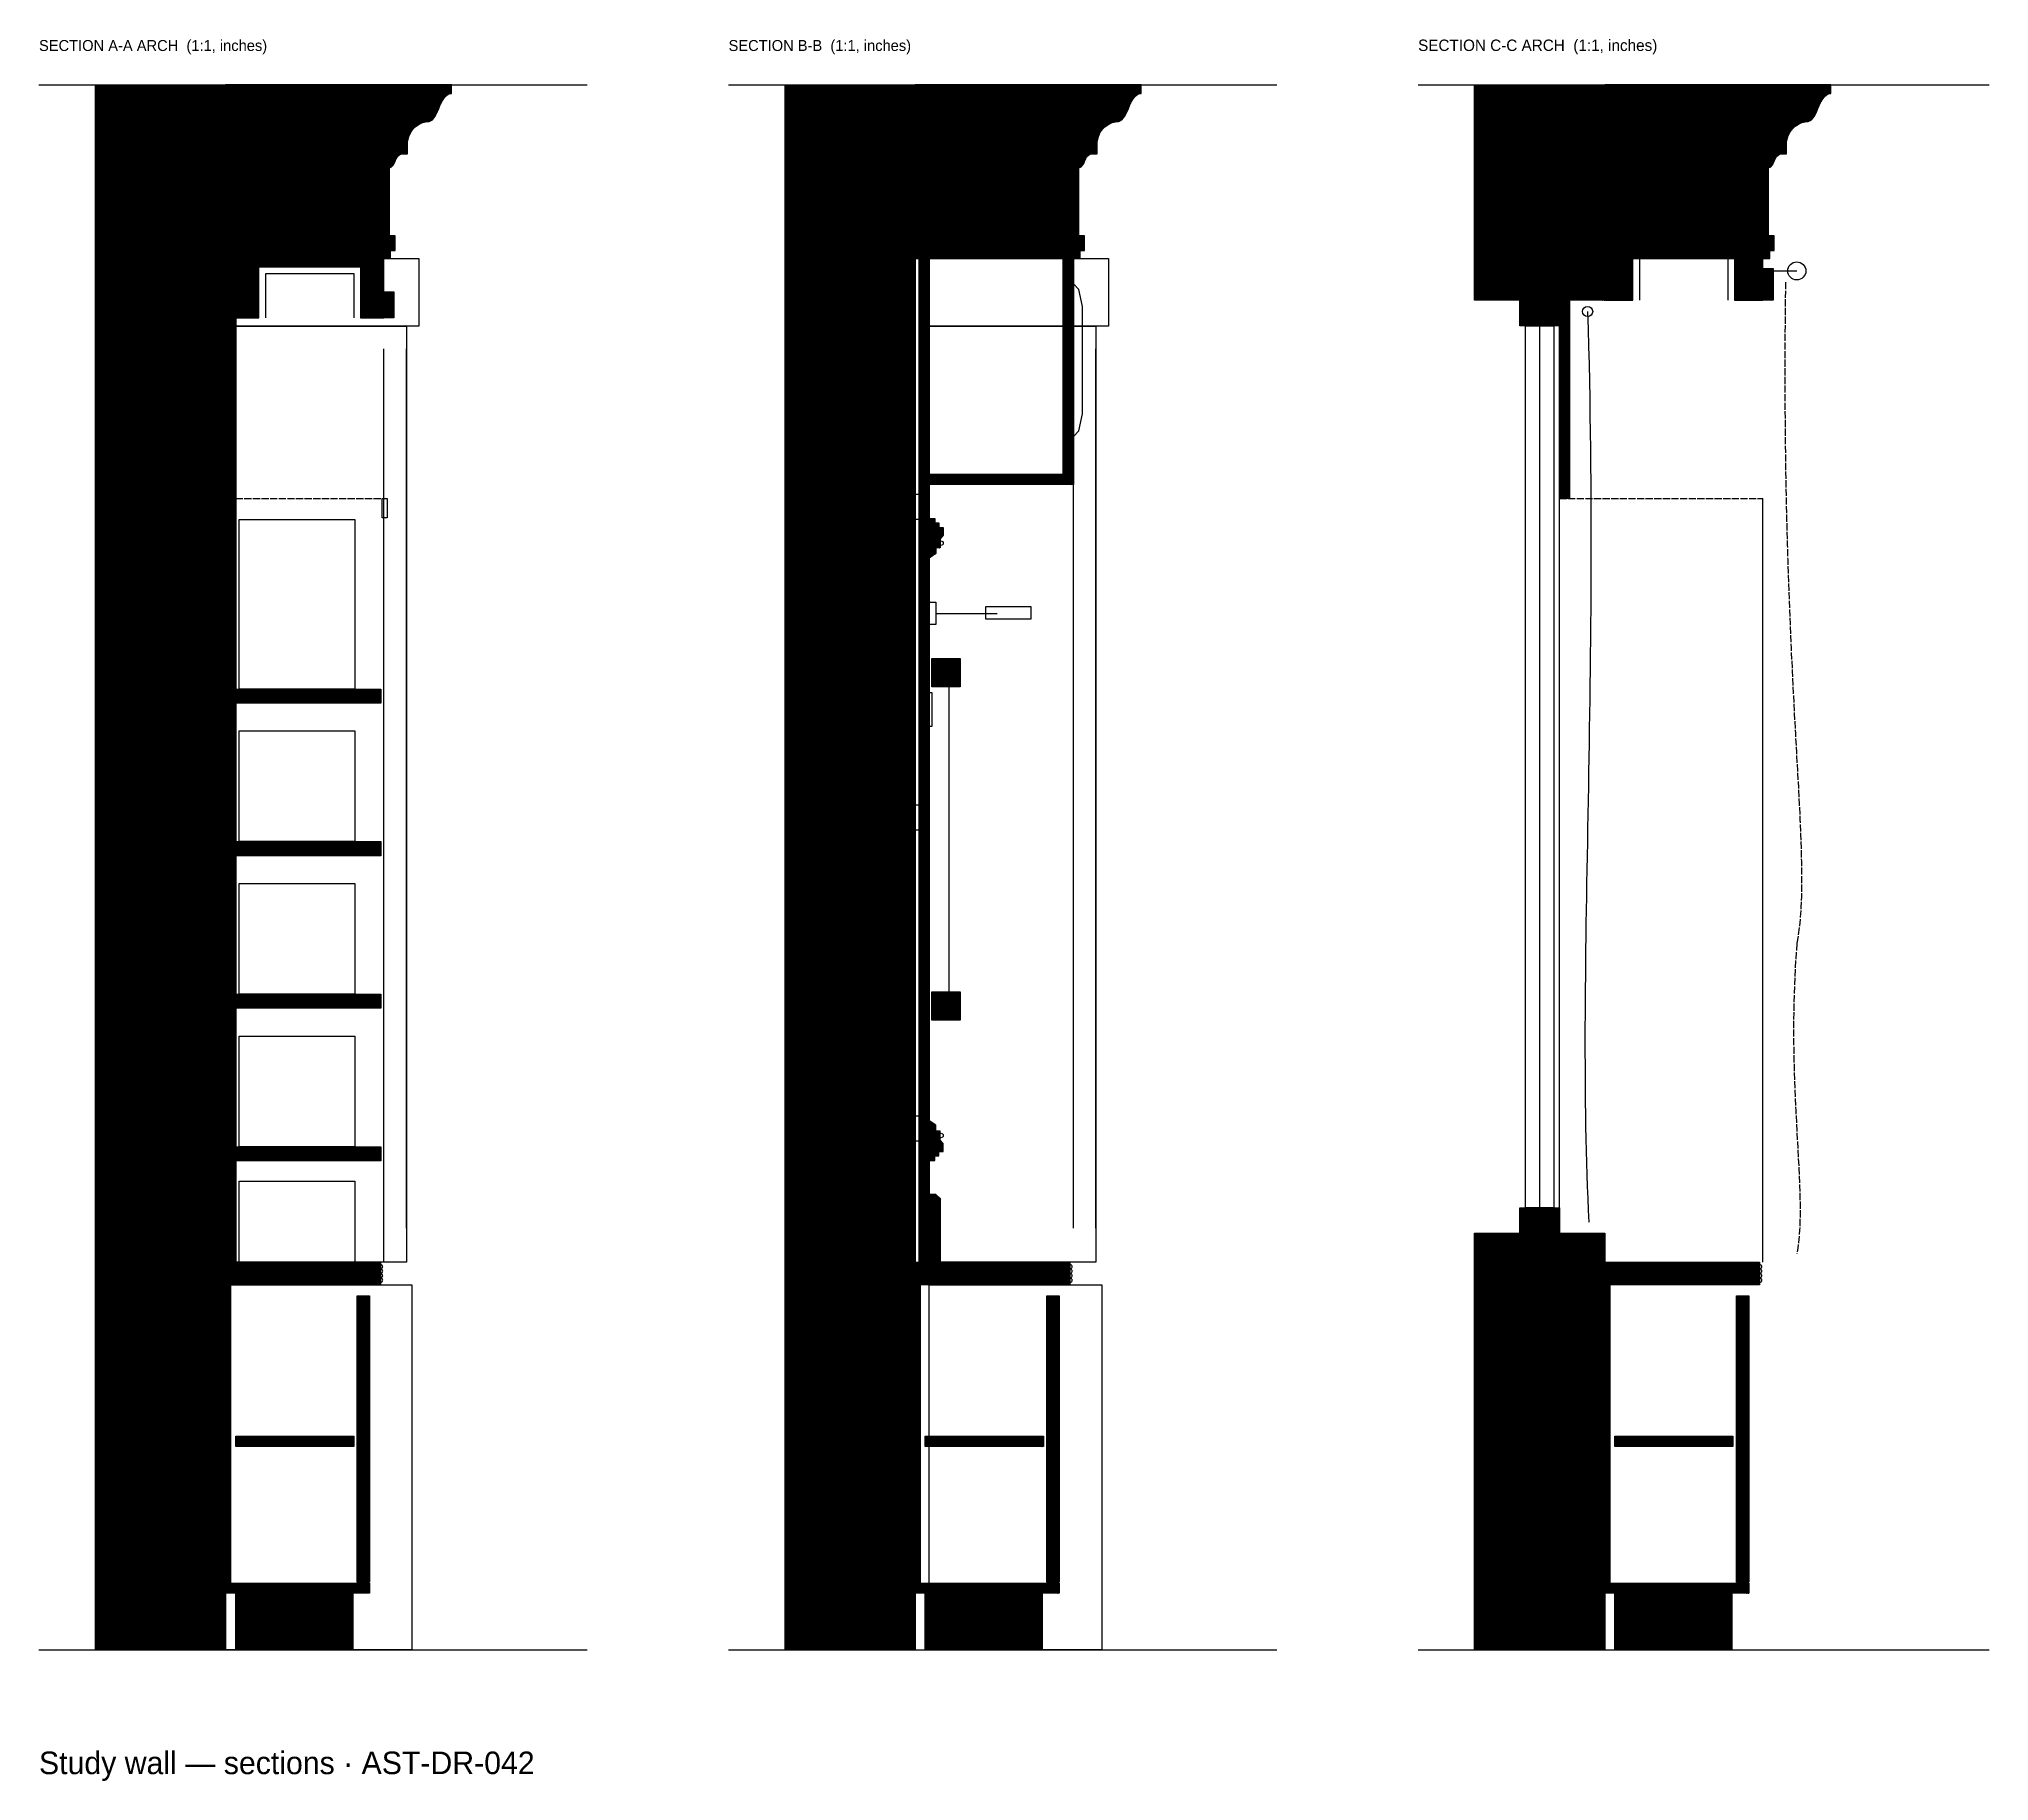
# Model space of a CAD drawing. Header units: inches. Extents: x 0 to 136, y -9 to 112.
import ezdxf

# ---------------------------------------------------------------- set-up
doc = ezdxf.new("R2010")
doc.units = ezdxf.units.IN
doc.header["$MEASUREMENT"] = 0
doc.linetypes.add('DASHED', pattern=[0.6, 0.5, -0.1])
for name, color, linetype in [('Section A-A arch', 7, 'Continuous'), ('Section A-A arch hatch', 8, 'Continuous'), ('Section B-B', 7, 'Continuous'), ('Section B-B hatch', 8, 'Continuous'), ('Section C-C arch', 7, 'Continuous'), ('Section C-C arch hatch', 8, 'Continuous')]:
    doc.layers.add(name, color=color, linetype=linetype)

msp = doc.modelspace()

# ---------------------------------------------------------------- hatches: boundary and pattern name
at = {"layer": 'Section A-A arch hatch'}
h = msp.add_hatch(dxfattribs=at)
h.set_pattern_fill('ANSI31', scale=0.1574803)
h.paths.add_polyline_path([(3.94, 109.02), (12.99, 109.02), (12.99, 0), (3.94, 0), (3.94, 109.02)])
h = msp.add_hatch(dxfattribs=at)
h.set_pattern_fill('ANSI31', scale=0.1574803)
h.paths.add_polyline_path([(24.02, 96.93), (24.49, 96.93), (24.49, 97.48), (24.8, 97.48), (24.8, 98.5), (24.41, 98.5), (24.41, 103.23), (24.56, 103.31), (24.67, 103.42), (24.74, 103.55), (24.8, 103.69), (24.86, 103.84), (24.94, 103.98), (25.05, 104.11), (25.2, 104.21), (25.67, 104.21), (25.67, 105.08), (25.71, 105.26), (25.76, 105.43), (25.82, 105.59), (25.89, 105.73), (25.98, 105.85), (26.07, 105.96), (26.27, 106.15), (26.49, 106.29), (26.72, 106.39), (26.95, 106.44), (27.17, 106.46), (27.29, 106.51), (27.4, 106.59), (27.49, 106.69), (27.58, 106.81), (27.72, 107.08), (27.84, 107.38), (27.98, 107.69), (28.13, 107.98), (28.22, 108.12), (28.32, 108.24), (28.44, 108.34), (28.58, 108.43), (28.74, 108.43), (28.74, 109.02), (12.99, 109.02), (12.99, 96.93), (24.02, 96.93)])
h = msp.add_hatch(dxfattribs=at)
h.set_pattern_fill('ANSI31', scale=0.1574803)
h.paths.add_polyline_path([(13.7, 92.8), (15.31, 92.8), (15.31, 96.34), (22.4, 96.34), (22.4, 92.8), (24.02, 92.8), (24.02, 96.93), (12.99, 96.93), (12.99, 92.8), (13.7, 92.8)])
h = msp.add_hatch(dxfattribs=at)
h.set_pattern_fill('ANSI31', scale=0.1574803)
h.paths.add_polyline_path([(24.02, 94.61), (24.72, 94.61), (24.72, 92.8), (24.02, 92.8), (24.02, 94.61)])
h = msp.add_hatch(dxfattribs=at)
h.set_pattern_fill('ANSI31', scale=0.1574803)
h.paths.add_polyline_path([(12.99, 92.8), (13.7, 92.8), (13.7, 27.01), (12.99, 27.01), (12.99, 92.8)])
h = msp.add_hatch(dxfattribs=at)
h.set_pattern_fill('ANSI31', scale=0.1574803)
h.paths.add_polyline_path([(13.7, 66.93), (23.82, 66.93), (23.82, 65.94), (13.7, 65.94), (13.7, 66.93)])
h = msp.add_hatch(dxfattribs=at)
h.set_pattern_fill('ANSI31', scale=0.1574803)
h.paths.add_polyline_path([(13.7, 56.3), (23.82, 56.3), (23.82, 55.31), (13.7, 55.31), (13.7, 56.3)])
h = msp.add_hatch(dxfattribs=at)
h.set_pattern_fill('ANSI31', scale=0.1574803)
h.paths.add_polyline_path([(13.7, 45.67), (23.82, 45.67), (23.82, 44.69), (13.7, 44.69), (13.7, 45.67)])
h = msp.add_hatch(dxfattribs=at)
h.set_pattern_fill('ANSI31', scale=0.1574803)
h.paths.add_polyline_path([(13.7, 35.04), (23.82, 35.04), (23.82, 34.06), (13.7, 34.06), (13.7, 35.04)])
h = msp.add_hatch(dxfattribs=at)
h.set_pattern_fill('ANSI31', scale=0.1574803)
h.paths.add_polyline_path([(12.99, 27.01), (23.78, 27.01), (23.78, 25.43), (12.99, 25.43), (12.99, 27.01)])
h = msp.add_hatch(dxfattribs=at)
h.set_pattern_fill('ANSI31', scale=0.1574803)
h.paths.add_polyline_path([(12.99, 25.43), (13.35, 25.43), (13.35, 4.65), (12.99, 4.65), (12.99, 25.43)])
h = msp.add_hatch(dxfattribs=at)
h.set_pattern_fill('ANSI31', scale=0.1574803)
h.paths.add_polyline_path([(22.17, 24.65), (23.03, 24.65), (23.03, 4.72), (22.17, 4.72), (22.17, 24.65)])
h = msp.add_hatch(dxfattribs=at)
h.set_pattern_fill('ANSI31', scale=0.1574803)
h.paths.add_polyline_path([(13.7, 14.88), (21.93, 14.88), (21.93, 14.17), (13.7, 14.17), (13.7, 14.88)])
h = msp.add_hatch(dxfattribs=at)
h.set_pattern_fill('ANSI31', scale=0.1574803)
h.paths.add_polyline_path([(12.99, 4.65), (23.03, 4.65), (23.03, 3.94), (12.99, 3.94), (12.99, 4.65)])
h = msp.add_hatch(dxfattribs=at)
h.set_pattern_fill('ANSI31', scale=0.1574803)
h.paths.add_polyline_path([(13.7, 3.94), (21.85, 3.94), (21.85, 0), (13.7, 0), (13.7, 3.94)])
at = {"layer": 'Section B-B hatch'}
h = msp.add_hatch(dxfattribs=at)
h.set_pattern_fill('ANSI31', scale=0.1574803)
h.paths.add_polyline_path([(51.97, 109.02), (61.02, 109.02), (61.02, 0), (51.97, 0), (51.97, 109.02)])
h = msp.add_hatch(dxfattribs=at)
h.set_pattern_fill('ANSI31', scale=0.1574803)
h.paths.add_polyline_path([(72.05, 96.93), (72.52, 96.93), (72.52, 97.48), (72.83, 97.48), (72.83, 98.5), (72.44, 98.5), (72.44, 103.23), (72.59, 103.31), (72.7, 103.42), (72.77, 103.55), (72.83, 103.69), (72.9, 103.84), (72.97, 103.98), (73.08, 104.11), (73.23, 104.21), (73.7, 104.21), (73.7, 105.08), (73.74, 105.26), (73.79, 105.43), (73.85, 105.59), (73.92, 105.73), (74.01, 105.85), (74.1, 105.96), (74.3, 106.15), (74.52, 106.29), (74.75, 106.39), (74.98, 106.44), (75.2, 106.46), (75.32, 106.51), (75.43, 106.59), (75.52, 106.69), (75.61, 106.81), (75.75, 107.08), (75.88, 107.38), (76.01, 107.69), (76.16, 107.98), (76.25, 108.12), (76.36, 108.24), (76.48, 108.34), (76.61, 108.43), (76.77, 108.43), (76.77, 109.02), (61.02, 109.02), (61.02, 96.93), (72.05, 96.93)])
h = msp.add_hatch(dxfattribs=at)
h.set_pattern_fill('ANSI31', scale=0.1574803)
h.paths.add_polyline_path([(61.3, 96.93), (62.01, 96.93), (62.01, 27.01), (61.3, 27.01), (61.3, 96.93)])
h = msp.add_hatch(dxfattribs=at)
h.set_pattern_fill('ANSI31', scale=0.1574803)
h.paths.add_polyline_path([(71.34, 96.93), (72.05, 96.93), (72.05, 81.18), (71.34, 81.18), (71.34, 96.93)])
h = msp.add_hatch(dxfattribs=at)
h.set_pattern_fill('ANSI31', scale=0.1574803)
h.paths.add_polyline_path([(62.01, 81.89), (72.05, 81.89), (72.05, 81.18), (62.01, 81.18), (62.01, 81.89)])
h = msp.add_hatch(dxfattribs=at)
h.set_pattern_fill('ANSI31', scale=0.1574803)
h.paths.add_polyline_path([(62.01, 78.82), (62.4, 78.82), (62.4, 78.5), (62.68, 78.5), (62.68, 78.19), (62.99, 78.19), (62.99, 77.64), (62.76, 77.4), (62.76, 76.77), (62.48, 76.77), (62.48, 76.38), (62.01, 76.06), (62.01, 78.82)])
h = msp.add_hatch(dxfattribs=at)
h.set_pattern_fill('ANSI31', scale=0.1574803)
h.paths.add_polyline_path([(62.2, 69.06), (64.17, 69.06), (64.17, 67.09), (62.2, 67.09), (62.2, 69.06)])
h = msp.add_hatch(dxfattribs=at)
h.set_pattern_fill('ANSI31', scale=0.1574803)
h.paths.add_polyline_path([(62.2, 45.83), (64.17, 45.83), (64.17, 43.86), (62.2, 43.86), (62.2, 45.83)])
h = msp.add_hatch(dxfattribs=at)
h.set_pattern_fill('ANSI31', scale=0.1574803)
h.paths.add_polyline_path([(62.01, 34.09), (62.4, 34.09), (62.4, 34.41), (62.68, 34.41), (62.68, 34.72), (62.99, 34.72), (62.99, 35.28), (62.76, 35.51), (62.76, 36.14), (62.48, 36.14), (62.48, 36.54), (62.01, 36.85), (62.01, 34.09)])
h = msp.add_hatch(dxfattribs=at)
h.set_pattern_fill('ANSI31', scale=0.1574803)
h.paths.add_polyline_path([(62.01, 27.01), (62.8, 27.01), (62.8, 31.42), (62.48, 31.73), (62.01, 31.73), (62.01, 27.01)])
h = msp.add_hatch(dxfattribs=at)
h.set_pattern_fill('ANSI31', scale=0.1574803)
h.paths.add_polyline_path([(61.02, 27.01), (71.81, 27.01), (71.81, 25.43), (61.02, 25.43), (61.02, 27.01)])
h = msp.add_hatch(dxfattribs=at)
h.set_pattern_fill('ANSI31', scale=0.1574803)
h.paths.add_polyline_path([(61.02, 25.43), (61.38, 25.43), (61.38, 4.65), (61.02, 4.65), (61.02, 25.43)])
h = msp.add_hatch(dxfattribs=at)
h.set_pattern_fill('ANSI31', scale=0.1574803)
h.paths.add_polyline_path([(70.2, 24.65), (71.06, 24.65), (71.06, 4.72), (70.2, 4.72), (70.2, 24.65)])
h = msp.add_hatch(dxfattribs=at)
h.set_pattern_fill('ANSI31', scale=0.1574803)
h.paths.add_polyline_path([(61.73, 14.88), (69.96, 14.88), (69.96, 14.17), (61.73, 14.17), (61.73, 14.88)])
h = msp.add_hatch(dxfattribs=at)
h.set_pattern_fill('ANSI31', scale=0.1574803)
h.paths.add_polyline_path([(61.02, 4.65), (71.06, 4.65), (71.06, 3.94), (61.02, 3.94), (61.02, 4.65)])
h = msp.add_hatch(dxfattribs=at)
h.set_pattern_fill('ANSI31', scale=0.1574803)
h.paths.add_polyline_path([(61.73, 3.94), (69.88, 3.94), (69.88, 0), (61.73, 0), (61.73, 3.94)])
at = {"layer": 'Section C-C arch hatch'}
h = msp.add_hatch(dxfattribs=at)
h.set_pattern_fill('ANSI31', scale=0.1574803)
h.paths.add_polyline_path([(100, 109.02), (109.06, 109.02), (109.06, 94.02), (100, 94.02), (100, 109.02)])
h = msp.add_hatch(dxfattribs=at)
h.set_pattern_fill('ANSI31', scale=0.1574803)
h.paths.add_polyline_path([(120.08, 96.93), (120.55, 96.93), (120.55, 97.48), (120.87, 97.48), (120.87, 98.5), (120.47, 98.5), (120.47, 103.23), (120.62, 103.31), (120.73, 103.42), (120.8, 103.55), (120.87, 103.69), (120.93, 103.84), (121, 103.98), (121.11, 104.11), (121.26, 104.21), (121.73, 104.21), (121.73, 105.08), (121.77, 105.26), (121.82, 105.43), (121.88, 105.59), (121.95, 105.73), (122.04, 105.85), (122.13, 105.96), (122.33, 106.15), (122.55, 106.29), (122.78, 106.39), (123.01, 106.44), (123.23, 106.46), (123.35, 106.51), (123.46, 106.59), (123.55, 106.69), (123.64, 106.81), (123.78, 107.08), (123.91, 107.38), (124.04, 107.69), (124.19, 107.98), (124.28, 108.12), (124.39, 108.24), (124.51, 108.34), (124.65, 108.43), (124.8, 108.43), (124.8, 109.02), (109.06, 109.02), (109.06, 96.93), (120.08, 96.93)])
h = msp.add_hatch(dxfattribs=at)
h.set_pattern_fill('ANSI31', scale=0.1574803)
h.paths.add_polyline_path([(109.06, 94.02), (111.02, 94.02), (111.02, 97.56), (118.11, 97.56), (118.11, 94.02), (120.08, 94.02), (120.08, 96.93), (109.06, 96.93), (109.06, 94.02)])
h = msp.add_hatch(dxfattribs=at)
h.set_pattern_fill('ANSI31', scale=0.1574803)
h.paths.add_polyline_path([(120.08, 96.22), (120.79, 96.22), (120.79, 94.02), (120.08, 94.02), (120.08, 96.22)])
h = msp.add_hatch(dxfattribs=at)
h.set_pattern_fill('ANSI31', scale=0.1574803)
h.paths.add_polyline_path([(103.15, 94.02), (105.91, 94.02), (105.91, 92.24), (103.15, 92.24), (103.15, 94.02)])
h = msp.add_hatch(dxfattribs=at)
h.set_pattern_fill('ANSI31', scale=0.1574803)
h.paths.add_polyline_path([(105.91, 94.72), (109.06, 94.72), (109.06, 94.02), (105.91, 94.02), (105.91, 94.72)])
h = msp.add_hatch(dxfattribs=at)
h.set_pattern_fill('ANSI31', scale=0.1574803)
h.paths.add_polyline_path([(105.91, 94.02), (106.61, 94.02), (106.61, 80.2), (105.91, 80.2), (105.91, 94.02)])
h = msp.add_hatch(dxfattribs=at)
h.set_pattern_fill('ANSI31', scale=0.1574803)
h.paths.add_polyline_path([(103.15, 30.79), (105.91, 30.79), (105.91, 29.02), (103.15, 29.02), (103.15, 30.79)])
h = msp.add_hatch(dxfattribs=at)
h.set_pattern_fill('ANSI31', scale=0.1574803)
h.paths.add_polyline_path([(100, 29.02), (109.06, 29.02), (109.06, 0), (100, 0), (100, 29.02)])
h = msp.add_hatch(dxfattribs=at)
h.set_pattern_fill('ANSI31', scale=0.1574803)
h.paths.add_polyline_path([(105.91, 29.02), (109.06, 29.02), (109.06, 28.39), (105.91, 28.39), (105.91, 29.02)])
h = msp.add_hatch(dxfattribs=at)
h.set_pattern_fill('ANSI31', scale=0.1574803)
h.paths.add_polyline_path([(109.06, 27.01), (119.84, 27.01), (119.84, 25.43), (109.06, 25.43), (109.06, 27.01)])
h = msp.add_hatch(dxfattribs=at)
h.set_pattern_fill('ANSI31', scale=0.1574803)
h.paths.add_polyline_path([(109.06, 25.43), (109.41, 25.43), (109.41, 4.65), (109.06, 4.65), (109.06, 25.43)])
h = msp.add_hatch(dxfattribs=at)
h.set_pattern_fill('ANSI31', scale=0.1574803)
h.paths.add_polyline_path([(118.23, 24.65), (119.09, 24.65), (119.09, 4.72), (118.23, 4.72), (118.23, 24.65)])
h = msp.add_hatch(dxfattribs=at)
h.set_pattern_fill('ANSI31', scale=0.1574803)
h.paths.add_polyline_path([(109.76, 14.88), (117.99, 14.88), (117.99, 14.17), (109.76, 14.17), (109.76, 14.88)])
h = msp.add_hatch(dxfattribs=at)
h.set_pattern_fill('ANSI31', scale=0.1574803)
h.paths.add_polyline_path([(109.06, 4.65), (119.09, 4.65), (119.09, 3.94), (109.06, 3.94), (109.06, 4.65)])
h = msp.add_hatch(dxfattribs=at)
h.set_pattern_fill('ANSI31', scale=0.1574803)
h.paths.add_polyline_path([(109.76, 3.94), (117.91, 3.94), (117.91, 0), (109.76, 0), (109.76, 3.94)])

# ---------------------------------------------------------------- linework, layer by layer
at = {"layer": 'Section A-A arch'}
for p, q in [((0, 109.02), (38.19, 109.02)), ((25.2, 104.37), (25.67, 104.37)), ((24.72, 93.43), (24.41, 93.43)), ((24.02, 29.37), (24.02, 90.63)), ((25.59, 29.37), (25.59, 90.63)), ((24.02, 27.01), (24.02, 80.2)), ((0, 0), (38.19, 0))]:
    msp.add_line(p, q, dxfattribs=at)
at = {"layer": 'Section A-A arch', "linetype": 'DASHED'}
msp.add_line((13.7, 80.2), (24.02, 80.2), dxfattribs=at)
at = {"layer": 'Section A-A arch'}
for points in [[(3.94, 109.02), (12.99, 109.02), (12.99, 0), (3.94, 0), (3.94, 109.02)], [(28.58, 108.43), (28.74, 108.43), (28.74, 109.02), (12.99, 109.02), (12.99, 96.93), (24.02, 96.93)], [(28.58, 108.43), (28.74, 108.43), (28.74, 109.02), (12.99, 109.02), (12.99, 96.93), (24.02, 96.93)], [(25.2, 104.21), (25.67, 104.21), (25.67, 105.08)], [(25.2, 104.21), (25.67, 104.21), (25.67, 105.08)], [(24.02, 96.93), (24.49, 96.93), (24.49, 97.48), (24.8, 97.48), (24.8, 98.5), (24.41, 98.5), (24.41, 103.23)], [(24.02, 96.93), (24.49, 96.93), (24.49, 97.48), (24.8, 97.48), (24.8, 98.5), (24.41, 98.5), (24.41, 103.23)], [(12.99, 96.93), (26.46, 96.93), (26.46, 92.2), (12.99, 92.2), (12.99, 96.93)], [(13.7, 92.8), (15.31, 92.8), (15.31, 96.34), (22.4, 96.34), (22.4, 92.8), (24.02, 92.8), (24.02, 96.93), (12.99, 96.93), (12.99, 92.8), (13.7, 92.8)], [(15.79, 92.8), (15.79, 95.87), (21.93, 95.87), (21.93, 92.8)], [(24.02, 94.61), (24.72, 94.61), (24.72, 92.8), (24.02, 92.8), (24.02, 94.61)], [(12.99, 92.8), (13.7, 92.8), (13.7, 27.01), (12.99, 27.01), (12.99, 92.8)], [(12.99, 92.2), (25.59, 92.2), (25.59, 27.01), (12.99, 27.01), (12.99, 92.2)], [(23.9, 80.2), (24.25, 80.2), (24.25, 78.86), (23.9, 78.86), (23.9, 80.2)], [(13.94, 78.74), (22.01, 78.74), (22.01, 66.93), (13.94, 66.93), (13.94, 78.74)], [(13.7, 66.93), (23.82, 66.93), (23.82, 65.94), (13.7, 65.94), (13.7, 66.93)], [(13.94, 64.02), (22.01, 64.02), (22.01, 56.3), (13.94, 56.3), (13.94, 64.02)], [(13.7, 56.3), (23.82, 56.3), (23.82, 55.31), (13.7, 55.31), (13.7, 56.3)], [(13.94, 53.39), (22.01, 53.39), (22.01, 45.67), (13.94, 45.67), (13.94, 53.39)], [(13.7, 45.67), (23.82, 45.67), (23.82, 44.69), (13.7, 44.69), (13.7, 45.67)], [(13.94, 42.76), (22.01, 42.76), (22.01, 35.04), (13.94, 35.04), (13.94, 42.76)], [(13.7, 35.04), (23.82, 35.04), (23.82, 34.06), (13.7, 34.06), (13.7, 35.04)], [(13.94, 32.65), (22.01, 32.65), (22.01, 27.01), (13.94, 27.01), (13.94, 32.65)], [(12.99, 27.01), (23.78, 27.01), (23.78, 25.43), (12.99, 25.43), (12.99, 27.01)], [(12.99, 25.43), (25.98, 25.43), (25.98, 0), (12.99, 0), (12.99, 25.43)], [(12.99, 25.43), (13.35, 25.43), (13.35, 4.65), (12.99, 4.65), (12.99, 25.43)], [(22.17, 24.65), (23.03, 24.65), (23.03, 4.72), (22.17, 4.72), (22.17, 24.65)], [(13.7, 14.88), (21.93, 14.88), (21.93, 14.17), (13.7, 14.17), (13.7, 14.88)], [(12.99, 4.65), (23.03, 4.65), (23.03, 3.94), (12.99, 3.94), (12.99, 4.65)], [(13.7, 3.94), (21.85, 3.94), (21.85, 0), (13.7, 0), (13.7, 3.94)]]:
    msp.add_lwpolyline(points, dxfattribs=at)
for points in [[(27.17, 106.46), (27.87, 106.69), (27.8, 108.03), (28.58, 108.43)], [(27.17, 106.46), (27.87, 106.69), (27.8, 108.03), (28.58, 108.43)], [(25.67, 105.08), (25.83, 106.1), (26.61, 106.46), (27.17, 106.46)], [(25.67, 105.08), (25.83, 106.1), (26.61, 106.46), (27.17, 106.46)], [(24.41, 103.23), (24.88, 103.39), (24.72, 103.98), (25.2, 104.21)], [(24.41, 103.23), (24.88, 103.39), (24.72, 103.98), (25.2, 104.21)]]:
    msp.add_open_spline(points, degree=3, dxfattribs=at)
for points in [[(23.78, 26.54), (23.81, 26.54), (23.83, 26.54), (23.86, 26.56), (23.88, 26.57), (23.9, 26.59), (23.92, 26.61), (23.93, 26.64), (23.94, 26.67), (23.94, 26.69), (23.94, 26.72), (23.93, 26.75), (23.92, 26.77), (23.9, 26.8), (23.88, 26.82), (23.86, 26.83), (23.83, 26.84), (23.81, 26.85), (23.78, 26.85)], [(23.78, 26.22), (23.81, 26.22), (23.83, 26.23), (23.86, 26.24), (23.88, 26.26), (23.9, 26.28), (23.92, 26.3), (23.93, 26.32), (23.94, 26.35), (23.94, 26.38), (23.94, 26.41), (23.93, 26.43), (23.92, 26.46), (23.9, 26.48), (23.88, 26.5), (23.86, 26.51), (23.83, 26.53), (23.81, 26.54), (23.78, 26.54)], [(23.78, 25.91), (23.81, 25.91), (23.83, 25.91), (23.86, 25.93), (23.88, 25.94), (23.9, 25.96), (23.92, 25.98), (23.93, 26.01), (23.94, 26.04), (23.94, 26.06), (23.94, 26.09), (23.93, 26.12), (23.92, 26.14), (23.9, 26.17), (23.88, 26.19), (23.86, 26.2), (23.83, 26.21), (23.81, 26.22), (23.78, 26.22)], [(23.78, 25.59), (23.81, 25.59), (23.83, 25.6), (23.86, 25.61), (23.88, 25.63), (23.9, 25.65), (23.92, 25.67), (23.93, 25.69), (23.94, 25.72), (23.94, 25.75), (23.94, 25.78), (23.93, 25.8), (23.92, 25.83), (23.9, 25.85), (23.88, 25.87), (23.86, 25.88), (23.83, 25.9), (23.81, 25.91), (23.78, 25.91)]]:
    msp.add_open_spline(points, degree=3, knots=[0, 0, 0, 0, 1, 1, 1, 2, 2, 2, 3, 3, 3, 4, 4, 4, 5, 5, 5, 6, 6, 6, 6], dxfattribs=at)
at = {"layer": 'Section B-B'}
for p, q in [((48.03, 109.02), (86.22, 109.02)), ((73.23, 104.37), (73.7, 104.37)), ((72.05, 29.37), (72.05, 90.63)), ((73.62, 29.37), (73.62, 90.63)), ((62.48, 72.2), (66.73, 72.2)), ((63.39, 45.83), (63.39, 67.09)), ((48.03, 0), (86.22, 0))]:
    msp.add_line(p, q, dxfattribs=at)
for points in [[(51.97, 109.02), (61.02, 109.02), (61.02, 0), (51.97, 0), (51.97, 109.02)], [(76.61, 108.43), (76.77, 108.43), (76.77, 109.02), (61.02, 109.02), (61.02, 96.93), (72.05, 96.93)], [(76.61, 108.43), (76.77, 108.43), (76.77, 109.02), (61.02, 109.02), (61.02, 96.93), (72.05, 96.93)], [(73.23, 104.21), (73.7, 104.21), (73.7, 105.08)], [(73.23, 104.21), (73.7, 104.21), (73.7, 105.08)], [(72.05, 96.93), (72.52, 96.93), (72.52, 97.48), (72.83, 97.48), (72.83, 98.5), (72.44, 98.5), (72.44, 103.23)], [(72.05, 96.93), (72.52, 96.93), (72.52, 97.48), (72.83, 97.48), (72.83, 98.5), (72.44, 98.5), (72.44, 103.23)], [(61.3, 96.93), (62.01, 96.93), (62.01, 27.01), (61.3, 27.01), (61.3, 96.93)], [(62.01, 96.93), (74.49, 96.93), (74.49, 92.2), (62.01, 92.2), (62.01, 96.93)], [(71.34, 96.93), (72.05, 96.93), (72.05, 81.18), (71.34, 81.18), (71.34, 96.93)], [(72.05, 84.53), (72.44, 84.92), (72.68, 86.1), (72.68, 93.58), (72.44, 94.76), (72.05, 95.16)], [(62.01, 92.2), (73.62, 92.2), (73.62, 27.01), (62.01, 27.01), (62.01, 92.2)], [(62.01, 81.89), (72.05, 81.89), (72.05, 81.18), (62.01, 81.18), (62.01, 81.89)], [(61.02, 80.51), (61.3, 80.51), (61.3, 78.74), (61.02, 78.74), (61.02, 80.51)], [(62.01, 78.82), (62.4, 78.82), (62.4, 78.5), (62.68, 78.5), (62.68, 78.19), (62.99, 78.19), (62.99, 77.64), (62.76, 77.4), (62.76, 76.77), (62.48, 76.77), (62.48, 76.38), (62.01, 76.06), (62.01, 78.82)], [(62.01, 72.99), (62.48, 72.99), (62.48, 71.42), (62.01, 71.42), (62.01, 72.99)], [(65.94, 72.68), (69.09, 72.68), (69.09, 71.81), (65.94, 71.81), (65.94, 72.68)], [(62.2, 69.06), (64.17, 69.06), (64.17, 67.09), (62.2, 67.09), (62.2, 69.06)], [(62.01, 66.69), (62.2, 66.69), (62.2, 64.33), (62.01, 64.33), (62.01, 66.69)], [(61.02, 58.86), (61.3, 58.86), (61.3, 57.09), (61.02, 57.09), (61.02, 58.86)], [(62.2, 45.83), (64.17, 45.83), (64.17, 43.86), (62.2, 43.86), (62.2, 45.83)], [(61.02, 37.2), (61.3, 37.2), (61.3, 35.43), (61.02, 35.43), (61.02, 37.2)], [(62.01, 34.09), (62.4, 34.09), (62.4, 34.41), (62.68, 34.41), (62.68, 34.72), (62.99, 34.72), (62.99, 35.28), (62.76, 35.51), (62.76, 36.14), (62.48, 36.14), (62.48, 36.54), (62.01, 36.85), (62.01, 34.09)], [(62.01, 27.01), (62.8, 27.01), (62.8, 31.42), (62.48, 31.73), (62.01, 31.73), (62.01, 27.01)], [(61.02, 27.01), (71.81, 27.01), (71.81, 25.43), (61.02, 25.43), (61.02, 27.01)], [(61.02, 25.43), (61.38, 25.43), (61.38, 4.65), (61.02, 4.65), (61.02, 25.43)], [(62.01, 25.43), (74.02, 25.43), (74.02, 0), (62.01, 0), (62.01, 25.43)], [(70.2, 24.65), (71.06, 24.65), (71.06, 4.72), (70.2, 4.72), (70.2, 24.65)], [(61.73, 14.88), (69.96, 14.88), (69.96, 14.17), (61.73, 14.17), (61.73, 14.88)], [(61.02, 4.65), (71.06, 4.65), (71.06, 3.94), (61.02, 3.94), (61.02, 4.65)], [(61.73, 3.94), (69.88, 3.94), (69.88, 0), (61.73, 0), (61.73, 3.94)]]:
    msp.add_lwpolyline(points, dxfattribs=at)
for centre in [(62.83, 77.09), (62.83, 35.83)]:
    msp.add_circle(centre, 0.157, dxfattribs=at)
for points in [[(75.2, 106.46), (75.91, 106.69), (75.83, 108.03), (76.61, 108.43)], [(75.2, 106.46), (75.91, 106.69), (75.83, 108.03), (76.61, 108.43)], [(73.7, 105.08), (73.86, 106.1), (74.65, 106.46), (75.2, 106.46)], [(73.7, 105.08), (73.86, 106.1), (74.65, 106.46), (75.2, 106.46)], [(72.44, 103.23), (72.91, 103.39), (72.76, 103.98), (73.23, 104.21)], [(72.44, 103.23), (72.91, 103.39), (72.76, 103.98), (73.23, 104.21)]]:
    msp.add_open_spline(points, degree=3, dxfattribs=at)
for points in [[(71.81, 26.54), (71.84, 26.54), (71.87, 26.54), (71.89, 26.56), (71.91, 26.57), (71.93, 26.59), (71.95, 26.61), (71.96, 26.64), (71.97, 26.67), (71.97, 26.69), (71.97, 26.72), (71.96, 26.75), (71.95, 26.77), (71.93, 26.8), (71.91, 26.82), (71.89, 26.83), (71.87, 26.84), (71.84, 26.85), (71.81, 26.85)], [(71.81, 26.22), (71.84, 26.22), (71.87, 26.23), (71.89, 26.24), (71.91, 26.26), (71.93, 26.28), (71.95, 26.3), (71.96, 26.32), (71.97, 26.35), (71.97, 26.38), (71.97, 26.41), (71.96, 26.43), (71.95, 26.46), (71.93, 26.48), (71.91, 26.5), (71.89, 26.51), (71.87, 26.53), (71.84, 26.54), (71.81, 26.54)], [(71.81, 25.91), (71.84, 25.91), (71.87, 25.91), (71.89, 25.93), (71.91, 25.94), (71.93, 25.96), (71.95, 25.98), (71.96, 26.01), (71.97, 26.04), (71.97, 26.06), (71.97, 26.09), (71.96, 26.12), (71.95, 26.14), (71.93, 26.17), (71.91, 26.19), (71.89, 26.2), (71.87, 26.21), (71.84, 26.22), (71.81, 26.22)], [(71.81, 25.59), (71.84, 25.59), (71.87, 25.6), (71.89, 25.61), (71.91, 25.63), (71.93, 25.65), (71.95, 25.67), (71.96, 25.69), (71.97, 25.72), (71.97, 25.75), (71.97, 25.78), (71.96, 25.8), (71.95, 25.83), (71.93, 25.85), (71.91, 25.87), (71.89, 25.88), (71.87, 25.9), (71.84, 25.91), (71.81, 25.91)]]:
    msp.add_open_spline(points, degree=3, knots=[0, 0, 0, 0, 1, 1, 1, 2, 2, 2, 3, 3, 3, 4, 4, 4, 5, 5, 5, 6, 6, 6, 6], dxfattribs=at)
at = {"layer": 'Section C-C arch'}
for p, q in [((96.06, 109.02), (135.83, 109.02)), ((121.26, 104.37), (121.73, 104.37)), ((120.79, 96.06), (122.44, 96.06)), ((104.53, 30.79), (104.53, 92.24)), ((105.91, 29.02), (105.91, 80.2)), ((120.08, 27.01), (120.08, 80.2)), ((96.06, 0), (135.83, 0))]:
    msp.add_line(p, q, dxfattribs=at)
at = {"layer": 'Section C-C arch', "linetype": 'DASHED'}
msp.add_line((105.91, 80.2), (120.08, 80.2), dxfattribs=at)
at = {"layer": 'Section C-C arch'}
for points in [[(100, 109.02), (109.06, 109.02), (109.06, 94.02), (100, 94.02), (100, 109.02)], [(124.65, 108.43), (124.8, 108.43), (124.8, 109.02), (109.06, 109.02), (109.06, 96.93), (120.08, 96.93)], [(124.65, 108.43), (124.8, 108.43), (124.8, 109.02), (109.06, 109.02), (109.06, 96.93), (120.08, 96.93)], [(121.26, 104.21), (121.73, 104.21), (121.73, 105.08)], [(121.26, 104.21), (121.73, 104.21), (121.73, 105.08)], [(120.08, 96.93), (120.55, 96.93), (120.55, 97.48), (120.87, 97.48), (120.87, 98.5), (120.47, 98.5), (120.47, 103.23)], [(120.08, 96.93), (120.55, 96.93), (120.55, 97.48), (120.87, 97.48), (120.87, 98.5), (120.47, 98.5), (120.47, 103.23)], [(109.06, 94.02), (111.02, 94.02), (111.02, 97.56), (118.11, 97.56), (118.11, 94.02), (120.08, 94.02), (120.08, 96.93), (109.06, 96.93), (109.06, 94.02)], [(111.5, 94.02), (111.5, 97.09), (117.64, 97.09), (117.64, 94.02)], [(120.08, 96.22), (120.79, 96.22), (120.79, 94.02), (120.08, 94.02), (120.08, 96.22)], [(103.15, 94.02), (105.91, 94.02), (105.91, 92.24), (103.15, 92.24), (103.15, 94.02)], [(105.91, 94.72), (109.06, 94.72), (109.06, 94.02), (105.91, 94.02), (105.91, 94.72)], [(105.91, 94.02), (106.61, 94.02), (106.61, 80.2), (105.91, 80.2), (105.91, 94.02)], [(103.54, 92.24), (105.51, 92.24), (105.51, 30.79), (103.54, 30.79), (103.54, 92.24)], [(103.15, 30.79), (105.91, 30.79), (105.91, 29.02), (103.15, 29.02), (103.15, 30.79)], [(100, 29.02), (109.06, 29.02), (109.06, 0), (100, 0), (100, 29.02)], [(105.91, 29.02), (109.06, 29.02), (109.06, 28.39), (105.91, 28.39), (105.91, 29.02)], [(109.06, 27.01), (119.84, 27.01), (119.84, 25.43), (109.06, 25.43), (109.06, 27.01)], [(109.06, 25.43), (109.41, 25.43), (109.41, 4.65), (109.06, 4.65), (109.06, 25.43)], [(118.23, 24.65), (119.09, 24.65), (119.09, 4.72), (118.23, 4.72), (118.23, 24.65)], [(109.76, 14.88), (117.99, 14.88), (117.99, 14.17), (109.76, 14.17), (109.76, 14.88)], [(109.06, 4.65), (119.09, 4.65), (119.09, 3.94), (109.06, 3.94), (109.06, 4.65)], [(109.76, 3.94), (117.91, 3.94), (117.91, 0), (109.76, 0), (109.76, 3.94)]]:
    msp.add_lwpolyline(points, dxfattribs=at)
for centre, radius in [((122.44, 96.06), 0.63), ((107.87, 93.23), 0.354)]:
    msp.add_circle(centre, radius, dxfattribs=at)
for points in [[(123.23, 106.46), (123.94, 106.69), (123.86, 108.03), (124.65, 108.43)], [(123.23, 106.46), (123.94, 106.69), (123.86, 108.03), (124.65, 108.43)], [(121.73, 105.08), (121.89, 106.1), (122.68, 106.46), (123.23, 106.46)], [(121.73, 105.08), (121.89, 106.1), (122.68, 106.46), (123.23, 106.46)], [(120.47, 103.23), (120.94, 103.39), (120.79, 103.98), (121.26, 104.21)], [(120.47, 103.23), (120.94, 103.39), (120.79, 103.98), (121.26, 104.21)], [(107.87, 93.23), (108.66, 66.93), (107.09, 47.24), (107.95, 29.8)]]:
    msp.add_open_spline(points, degree=3, dxfattribs=at)
at = {"layer": 'Section C-C arch', "linetype": 'DASHED'}
for points in [[(121.65, 95.28), (121.26, 66.93), (123.62, 55.12), (122.44, 49.21)], [(122.44, 49.21), (121.65, 39.37), (123.23, 31.5), (122.44, 27.6)]]:
    msp.add_open_spline(points, degree=3, dxfattribs=at)
at = {"layer": 'Section C-C arch'}
for points in [[(119.84, 26.54), (119.87, 26.54), (119.9, 26.54), (119.92, 26.56), (119.95, 26.57), (119.97, 26.59), (119.98, 26.61), (119.99, 26.64), (120, 26.67), (120, 26.69), (120, 26.72), (119.99, 26.75), (119.98, 26.77), (119.97, 26.8), (119.95, 26.82), (119.92, 26.83), (119.9, 26.84), (119.87, 26.85), (119.84, 26.85)], [(119.84, 26.22), (119.87, 26.22), (119.9, 26.23), (119.92, 26.24), (119.95, 26.26), (119.97, 26.28), (119.98, 26.3), (119.99, 26.32), (120, 26.35), (120, 26.38), (120, 26.41), (119.99, 26.43), (119.98, 26.46), (119.97, 26.48), (119.95, 26.5), (119.92, 26.51), (119.9, 26.53), (119.87, 26.54), (119.84, 26.54)], [(119.84, 25.91), (119.87, 25.91), (119.9, 25.91), (119.92, 25.93), (119.95, 25.94), (119.97, 25.96), (119.98, 25.98), (119.99, 26.01), (120, 26.04), (120, 26.06), (120, 26.09), (119.99, 26.12), (119.98, 26.14), (119.97, 26.17), (119.95, 26.19), (119.92, 26.2), (119.9, 26.21), (119.87, 26.22), (119.84, 26.22)], [(119.84, 25.59), (119.87, 25.59), (119.9, 25.6), (119.92, 25.61), (119.95, 25.63), (119.97, 25.65), (119.98, 25.67), (119.99, 25.69), (120, 25.72), (120, 25.75), (120, 25.78), (119.99, 25.8), (119.98, 25.83), (119.97, 25.85), (119.95, 25.87), (119.92, 25.88), (119.9, 25.9), (119.87, 25.91), (119.84, 25.91)]]:
    msp.add_open_spline(points, degree=3, knots=[0, 0, 0, 0, 1, 1, 1, 2, 2, 2, 3, 3, 3, 4, 4, 4, 5, 5, 5, 6, 6, 6, 6], dxfattribs=at)

# ---------------------------------------------------------------- texts
at = {"layer": 'LABELS'}
for s, height, p in [('SECTION A-A ARCH  (1:1, inches)', 0.7638, (0, 111.38)), ('SECTION B-B  (1:1, inches)', 0.7638, (48.03, 111.38)), ('SECTION C-C ARCH  (1:1, inches)', 0.7953, (96.06, 111.38)), ('Study wall — sections · AST-DR-042', 1.5748, (0, -8.66))]:
    msp.add_text(s, height=height, dxfattribs=at).set_placement(p)

doc.saveas('drawing.dxf')
